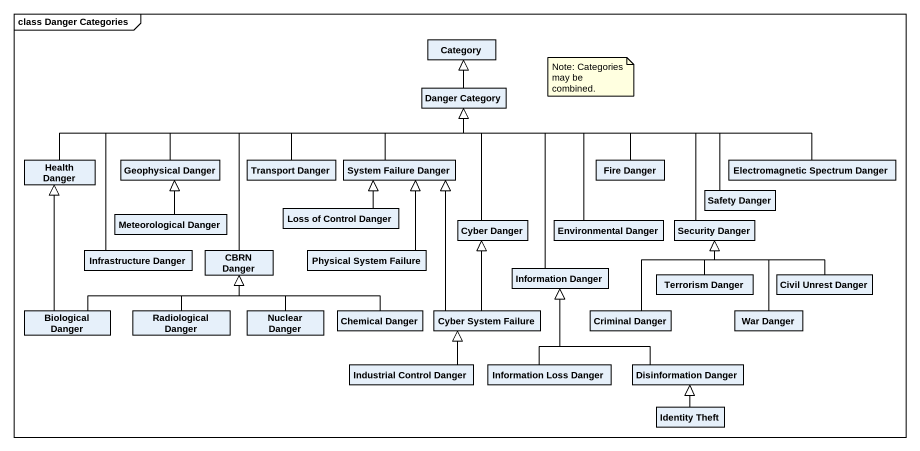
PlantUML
@startuml
mainframe class Danger Categories
hide circle
hide empty members
class Category
class "Danger Category" as Danger_Category
class "Health Danger" as Health_Danger
class "Geophysical Danger" as Geophysical_Danger
class "Transport Danger" as Transport_Danger
class "System Failure Danger" as System_Failure_Danger
class "Fire Danger" as Fire_Danger
class "Safety Danger" as Safety_Danger
class "Electromagnetic Spectrum Danger" as Electromagnetic_Spectrum
class "Meteorological Danger" as Meteorological_Danger
class "Loss of Control Danger" as Loss_of_Control_Danger
class "Cyber Danger" as Cyber_Danger
class "Environmental Danger" as Environmental_Danger
class "Security Danger" as Security_Danger
class "Infrastructure Danger" as Infrastructure_Danger
class "CBRN Danger" as CBRN_Danger
class "Physical System Failure" as Physical_System_Failure
class "Information Danger" as Information_Danger
class "Biological Danger" as Biological_Danger
class "Radiological Danger" as Radiological_Danger
class "Nuclear Danger" as Nuclear_Danger
class "Chemical Danger" as Chemical_Danger
class "Cyber System Failure" as Cyber_System_Failure
class "Criminal Danger" as Criminal_Danger
class "Terrorism Danger" as Terrorism_Danger
class "War Danger" as War_Danger
class "Civil Unrest Danger" as Civil_Unrest_Danger
class "Industrial Control Danger" as Industrial_Control_Danger
class "Information Loss Danger" as Information_Loss_Danger
class "Disinformation Danger" as Disinformation_Danger
class "Identity Theft" as Identity_Theft
Danger_Category -up-|> Category
Health_Danger -right-|> Danger_Category
Geophysical_Danger -right-|> Danger_Category
Transport_Danger -right-|> Danger_Category
System_Failure_Danger -up-|> Danger_Category
Fire_Danger -left-|> Danger_Category
Safety_Danger -left-|> Danger_Category
Electromagnetic_Spectrum -left-|> Danger_Category
Meteorological_Danger -up-|> Geophysical_Danger
Loss_of_Control_Danger -up-|> System_Failure_Danger
Cyber_Danger -up-|> Danger_Category
Environmental_Danger -up-|> Danger_Category
Security_Danger -left-|> Danger_Category
Infrastructure_Danger -right-|> Danger_Category
CBRN_Danger -up-|> Danger_Category
Physical_System_Failure -up-|> System_Failure_Danger
Information_Danger -up-|> Danger_Category
Biological_Danger -up-|> Health_Danger
Biological_Danger -right-|> CBRN_Danger
Radiological_Danger -up-|> CBRN_Danger
Nuclear_Danger -up-|> CBRN_Danger
Chemical_Danger -left-|> CBRN_Danger
Cyber_System_Failure -up-|> System_Failure_Danger
Cyber_System_Failure -up-|> Cyber_Danger
Criminal_Danger -up-|> Security_Danger
Terrorism_Danger -up-|> Security_Danger
War_Danger -up-|> Security_Danger
Civil_Unrest_Danger -left-|> Security_Danger
Industrial_Control_Danger -up-|> Cyber_System_Failure
Information_Loss_Danger -up-|> Information_Danger
Disinformation_Danger -up-|> Information_Danger
Identity_Theft -up-|> Disinformation_Danger
note as N1
  Note: Categories may be combined.
end note
@enduml
